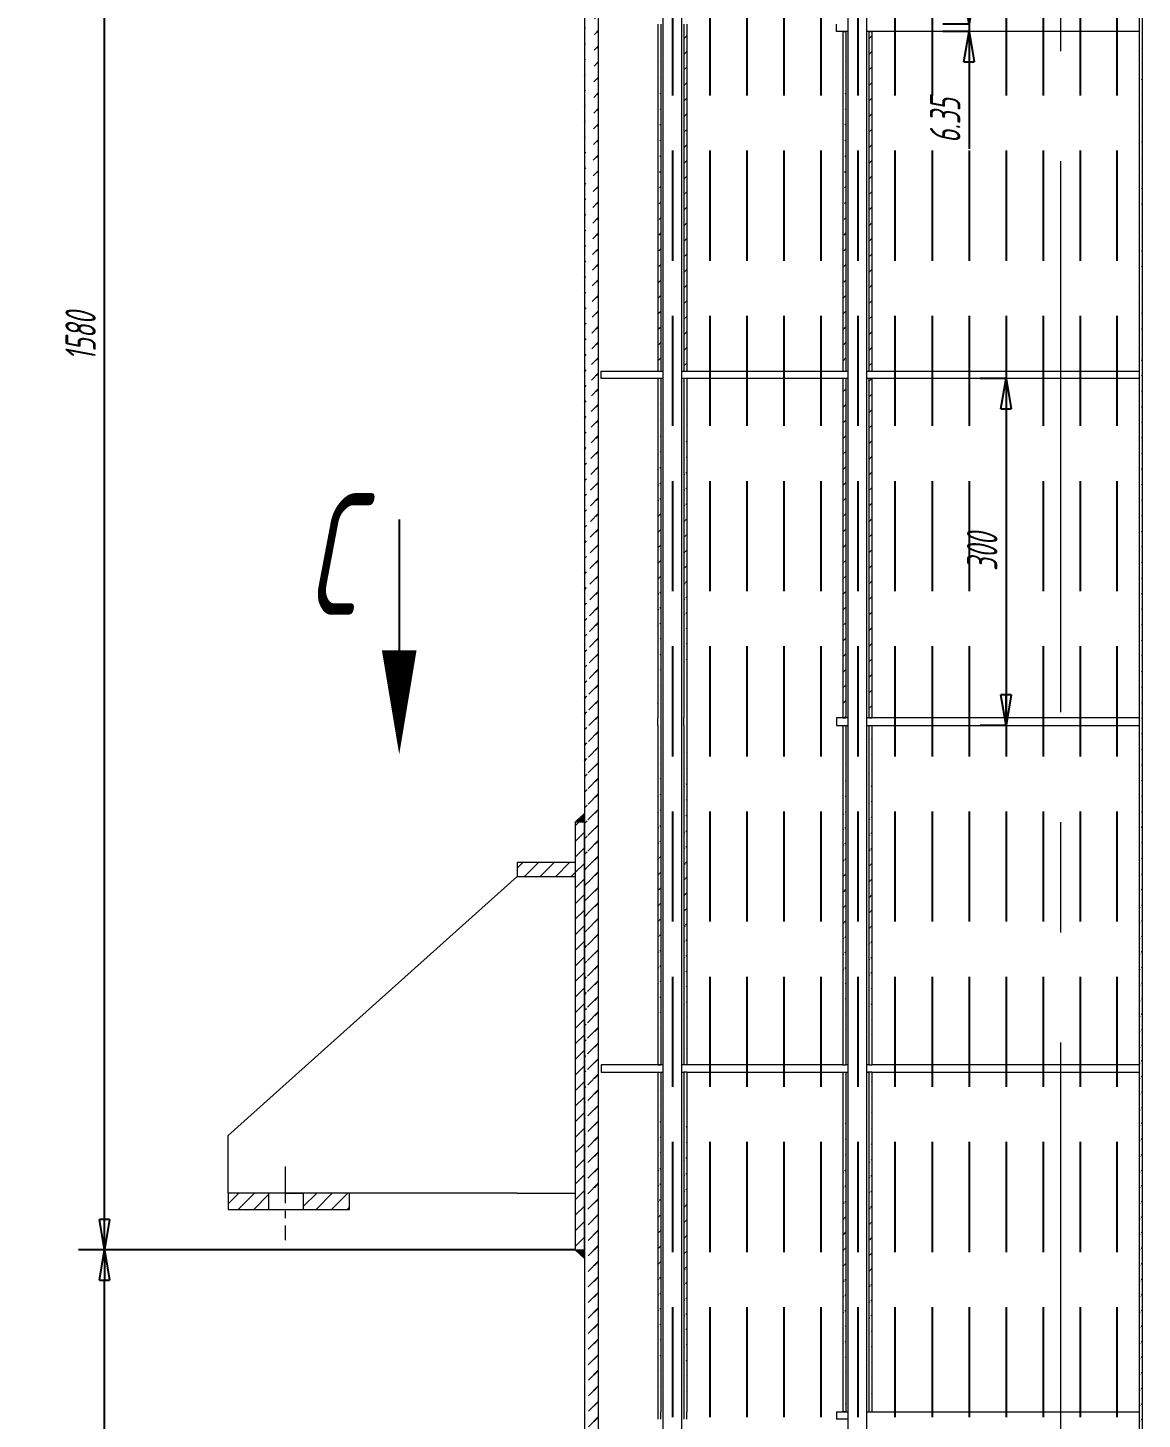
# Model space of a CAD drawing. Header units: millimetres. Extents: x 3797 to 16515, y 762 to 2553.
# Drawn here: x 3864.3 to 3928.6, y 2272.5 to 2352.7 of the extents above; entities that cross this region are included whole.
import ezdxf
from ezdxf.enums import TextEntityAlignment as Align

# ---------------------------------------------------------------- set-up
doc = ezdxf.new("R2010")
doc.units = ezdxf.units.MM
doc.linetypes.add('CENTER', pattern=[50.8, 31.75, -6.35, 6.35, -6.35])
doc.linetypes.add('HIDDEN', pattern=[9.525, 6.35, -3.175])
doc.layers.add('3（中心线）', color=1, linetype='CENTER', lineweight=20)
doc.layers.add('细实线', color=7, linetype='Continuous', lineweight=18)
for name, color, linetype in [('DIM标注-YH', 4, 'Continuous'), ('runner文本', 4, 'Continuous'), ('虚线', 6, 'HIDDEN')]:
    doc.layers.add(name, color=color, linetype=linetype)
doc.styles.add('runner-文字样式', font='gbeitc.shx', dxfattribs={"width": 0.707, "bigfont": 'gbcbig.shx'})
doc.dimstyles.new('runner标注', dxfattribs={"dimscale": 0.5, "dimtxt": 3.5, "dimasz": 3.5, "dimexe": 3, "dimexo": 0, "dimgap": 1, "dimtad": 1, "dimdec": 4, "dimlfac": 15, "dimzin": 9, "dimdsep": 46, "dimtxsty": 'runner-文字样式', "dimblk": 'CLOSED', "dimcen": 0, "dimclrd": 256, "dimclrt": 256, "dimadec": 4, "dimazin": 2, "dimtfac": 1, "dimtdec": 4, "dimtmove": 0, "dimatfit": 3, "dimldrblk": 'CLOSED', "dimfxl": 0, "dimarcsym": 0})
pattern_1 = [(45, (-56371.05022, -114438.824587), (-0.0150419290028, 0.0150419290028), []), (135, (-56371.05022, -114438.824587), (-0.0150419290028, -0.0150419290028), [])]
pattern_2 = [(45, (82.5553, -5533.755), (-0.449012806, 0.449012806), [])]
pattern_3 = [(45, (59.08866, -5533.755), (-0.449012806, 0.449012806), [])]
pattern_4 = [(45, (48.422, -5533.755), (-0.449012806, 0.449012806), [])]
pattern_5 = [(45, (-56371.0502, -114438.8246), (-0.449012806, 0.449012806), [])]

# ---------------------------------------------------------------- blocks, each defined once
blk = doc.blocks.new('_Closed')
at = {"color": 0, "linetype": 'ByBlock', "lineweight": -2}
for p, q in [((-1, 0.167), (0, 0)), ((-1, 0.167), (-1, -0.167)), ((0, 0), (-1, -0.167)), ((0, 0), (-1, 0))]:
    blk.add_line(p, q, dxfattribs=at)
blk = doc.blocks.new('*D6')
at = {"layer": 'Defpoints', "color": 0, "ltscale": 0.067, "transparency": 16777216}
for p in [(3861.446, 2448.152), (3923.882, 2448.152), (3896.348, 1970.353)]:
    blk.add_point(p, dxfattribs=at)
at = {"layer": 'DIM标注-YH', "color": 0, "lineweight": -2, "ltscale": 0.067, "transparency": 16777216}
for p, q in [((3923.882, 2448.152), (3859.946, 2448.152)), ((3896.348, 1970.353), (3859.946, 1970.353))]:
    blk.add_line(p, q, dxfattribs=at)
at = {"layer": 'DIM标注-YH', "lineweight": -2, "ltscale": 0.067, "transparency": 16777216}
blk.add_line((3861.446, 1972.103), (3861.446, 2446.402), dxfattribs=at)
at = {"layer": 'DIM标注-YH', "lineweight": -2, "ltscale": 0.067, "transparency": 16777216, "xscale": 1.75, "yscale": 1.75, "zscale": 1.75}
for p, rotation in [((3861.446, 2448.152), 90), ((3861.446, 1970.353), 270)]:
    blk.add_blockref('_Closed', p, dxfattribs=dict(at, rotation=rotation))
at = {"layer": 'DIM标注-YH', "ltscale": 0.067, "transparency": 16777216, "insert": (3860.071, 2211.658), "char_height": 1.75, "attachment_point": 5, "rotation": 90, "style": 'runner-文字样式'}
blk.add_mtext('7167', dxfattribs=at)
blk = doc.blocks.new('*D16')
at = {"layer": 'Defpoints', "color": 0, "ltscale": 0.067, "transparency": 16777216}
for p in [(3920.716, 2332.529), (3920.716, 2312.529), (3920.716, 2312.529)]:
    blk.add_point(p, dxfattribs=at)
at = {"layer": 'DIM标注-YH', "color": 0, "lineweight": -2, "ltscale": 0.067, "transparency": 16777216}
for p, q in [((3920.716, 2332.529), (3919.216, 2332.529)), ((3920.716, 2312.529), (3919.216, 2312.529))]:
    blk.add_line(p, q, dxfattribs=at)
at = {"layer": 'DIM标注-YH', "lineweight": -2, "ltscale": 0.067, "transparency": 16777216}
blk.add_line((3920.716, 2330.779), (3920.716, 2314.279), dxfattribs=at)
at = {"layer": 'DIM标注-YH', "lineweight": -2, "ltscale": 0.067, "transparency": 16777216, "xscale": 1.75, "yscale": 1.75, "zscale": 1.75}
for p, rotation in [((3920.716, 2332.529), 90), ((3920.716, 2312.529), 270)]:
    blk.add_blockref('_Closed', p, dxfattribs=dict(at, rotation=rotation))
at = {"layer": 'DIM标注-YH', "ltscale": 0.067, "transparency": 16777216, "insert": (3919.341, 2322.529), "char_height": 1.75, "attachment_point": 5, "rotation": 90, "style": 'runner-文字样式'}
blk.add_mtext('300', dxfattribs=at)
blk = doc.blocks.new('*D17')
at = {"layer": 'Defpoints', "color": 0, "ltscale": 0.067, "transparency": 16777216}
for p in [(3918.582, 2352.953), (3918.582, 2352.529), (3918.582, 2352.529)]:
    blk.add_point(p, dxfattribs=at)
at = {"layer": 'DIM标注-YH', "lineweight": -2, "ltscale": 0.067, "transparency": 16777216}
for p, q in [((3918.582, 2354.703), (3918.582, 2356.453)), ((3918.582, 2352.953), (3918.582, 2352.529)), ((3918.582, 2350.779), (3918.582, 2345.76))]:
    blk.add_line(p, q, dxfattribs=at)
at = {"layer": 'DIM标注-YH', "color": 0, "lineweight": -2, "ltscale": 0.067, "transparency": 16777216}
for p, q in [((3918.582, 2352.953), (3917.082, 2352.953)), ((3918.582, 2352.529), (3917.082, 2352.529))]:
    blk.add_line(p, q, dxfattribs=at)
at = {"layer": 'DIM标注-YH', "lineweight": -2, "ltscale": 0.067, "transparency": 16777216, "xscale": 1.75, "yscale": 1.75, "zscale": 1.75}
for p, rotation in [((3918.582, 2352.953), 270), ((3918.582, 2352.529), 90)]:
    blk.add_blockref('_Closed', p, dxfattribs=dict(at, rotation=rotation))
at = {"layer": 'DIM标注-YH', "ltscale": 0.067, "transparency": 16777216, "insert": (3917.207, 2347.394), "char_height": 1.75, "attachment_point": 5, "rotation": 90, "style": 'runner-文字样式'}
blk.add_mtext('6.35', dxfattribs=at)
blk = doc.blocks.new('*D18')
at = {"layer": 'Defpoints', "color": 0, "ltscale": 0.067, "transparency": 16777216}
for p in [(3868.755, 2387.619), (3880.964, 2387.619), (3895.881, 2282.286)]:
    blk.add_point(p, dxfattribs=at)
at = {"layer": 'DIM标注-YH', "color": 0, "lineweight": -2, "ltscale": 0.067, "transparency": 16777216}
for p, q in [((3880.964, 2387.619), (3867.255, 2387.619)), ((3895.881, 2282.286), (3867.255, 2282.286))]:
    blk.add_line(p, q, dxfattribs=at)
at = {"layer": 'DIM标注-YH', "lineweight": -2, "ltscale": 0.067, "transparency": 16777216}
blk.add_line((3868.755, 2284.036), (3868.755, 2385.869), dxfattribs=at)
at = {"layer": 'DIM标注-YH', "lineweight": -2, "ltscale": 0.067, "transparency": 16777216, "xscale": 1.75, "yscale": 1.75, "zscale": 1.75}
for p, rotation in [((3868.755, 2387.619), 90), ((3868.755, 2282.286), 270)]:
    blk.add_blockref('_Closed', p, dxfattribs=dict(at, rotation=rotation))
at = {"layer": 'DIM标注-YH', "ltscale": 0.067, "transparency": 16777216, "insert": (3867.38, 2334.953), "char_height": 1.75, "attachment_point": 5, "rotation": 90, "style": 'runner-文字样式'}
blk.add_mtext('1580', dxfattribs=at)
blk = doc.blocks.new('*D29')
at = {"layer": 'Defpoints', "color": 0, "ltscale": 0.067, "transparency": 16777216}
for p in [(3868.758, 2282.286), (3895.881, 2282.286), (3894.481, 2005.353)]:
    blk.add_point(p, dxfattribs=at)
at = {"layer": 'DIM标注-YH', "color": 0, "lineweight": -2, "ltscale": 0.067, "transparency": 16777216}
for p, q in [((3895.881, 2282.286), (3867.258, 2282.286)), ((3894.481, 2005.353), (3867.258, 2005.353))]:
    blk.add_line(p, q, dxfattribs=at)
at = {"layer": 'DIM标注-YH', "lineweight": -2, "ltscale": 0.067, "transparency": 16777216}
blk.add_line((3868.758, 2007.103), (3868.758, 2280.536), dxfattribs=at)
at = {"layer": 'DIM标注-YH', "lineweight": -2, "ltscale": 0.067, "transparency": 16777216, "xscale": 1.75, "yscale": 1.75, "zscale": 1.75}
for p, rotation in [((3868.758, 2282.286), 90), ((3868.758, 2005.353), 270)]:
    blk.add_blockref('_Closed', p, dxfattribs=dict(at, rotation=rotation))
at = {"layer": 'DIM标注-YH', "ltscale": 0.067, "transparency": 16777216, "insert": (3867.383, 2143.819), "char_height": 1.75, "attachment_point": 5, "rotation": 90, "style": 'runner-文字样式'}
blk.add_mtext('4154', dxfattribs=at)

msp = doc.modelspace()

# ---------------------------------------------------------------- hatches: boundary and pattern name
at = {"layer": '细实线'}
h = msp.add_hatch(dxfattribs=at)
h.set_pattern_fill('ANSI31', color=3, scale=0.2)
h.set_pattern_definition(pattern_2)
edge = h.paths.add_edge_path()
edge.add_line((3928.3945351, 2402.152565), (3928.3945351, 2005.352565))
edge.add_line((3928.5612018, 2402.152565), (3928.5612018, 2005.352565))
h = msp.add_hatch(dxfattribs=at)
h.set_pattern_fill('ANSI31', color=3, scale=0.2)
h.set_pattern_definition(pattern_2)
edge = h.paths.add_edge_path()
edge.add_line((3896.4144953, 2282.152565), (3896.4144953, 2028.4858983))
edge.add_line((3897.2144953, 2387.0092317), (3897.2144953, 2005.352565))
edge.add_line((3896.4144953, 2005.352565), (3896.4144953, 2028.4858983))
h = msp.add_hatch(dxfattribs=at)
h.set_pattern_fill('ANSI31', color=3, scale=0.2)
h.set_pattern_definition([(45, (-57719.78084, -114504.6682), (-0.449012806, 0.449012806), [])])
edge = h.paths.add_edge_path()
edge.add_line((3897.2173198, 2380.3168887), (3897.2173198, 2007.8858983))
edge.add_line((3896.4144953, 2380.316565), (3896.4144953, 2282.152565))
h = msp.add_hatch(dxfattribs=at)
h.set_pattern_fill('ANSI31', color=3, scale=0.2)
h.set_pattern_definition(pattern_4)
h.paths.add_polyline_path([(3900.6478286, 2352.5292317), (3900.6478286, 2332.952565)])
edge = h.paths.add_edge_path()
edge.add_line((3900.6478286, 2332.952565), (3900.8144953, 2332.952565))
edge.add_line((3900.8144953, 2352.5292317), (3900.8144953, 2332.952565))
h = msp.add_hatch(dxfattribs=at)
h.set_pattern_fill('ANSI31', color=3, scale=0.2)
h.set_pattern_definition(pattern_4)
edge = h.paths.add_edge_path()
edge.add_line((3902.1478286, 2352.5292317), (3902.1478286, 2332.952565))
edge.add_line((3902.1478286, 2332.952565), (3902.3144953, 2332.952565))
edge.add_line((3902.3144953, 2352.5292317), (3902.3144953, 2332.952565))
h = msp.add_hatch(dxfattribs=at)
h.set_pattern_fill('ANSI31', color=3, scale=0.2)
h.set_pattern_definition(pattern_3)
h.paths.add_polyline_path([(3911.3144953, 2352.5292317), (3911.3144953, 2332.952565)])
edge = h.paths.add_edge_path()
edge.add_line((3911.3144953, 2332.952565), (3911.481162, 2332.952565))
edge.add_line((3911.481162, 2352.5292317), (3911.481162, 2332.952565))
h = msp.add_hatch(dxfattribs=at)
h.set_pattern_fill('ANSI31', color=3, scale=0.2)
h.set_pattern_definition(pattern_3)
edge = h.paths.add_edge_path()
edge.add_line((3912.8144953, 2352.5292317), (3912.8144953, 2332.952565))
edge.add_line((3912.8144953, 2332.952565), (3912.981162, 2332.952565))
edge.add_line((3912.981162, 2352.5292317), (3912.981162, 2332.952565))
h = msp.add_hatch(dxfattribs=at)
h.set_pattern_fill('ANSI31', color=3, scale=0.2)
h.set_pattern_definition(pattern_2)
edge = h.paths.add_edge_path()
edge.add_line((3900.6478286, 2332.5292317), (3900.6478286, 2312.952565))
edge.add_line((3900.8144953, 2332.5292317), (3900.8144953, 2312.952565))
h = msp.add_hatch(dxfattribs=at)
h.set_pattern_fill('ANSI31', color=3, scale=0.2)
h.set_pattern_definition(pattern_2)
edge = h.paths.add_edge_path()
edge.add_line((3902.1478286, 2332.5292317), (3902.1478286, 2312.952565))
edge.add_line((3902.3144953, 2332.5292317), (3902.3144953, 2312.952565))
h = msp.add_hatch(dxfattribs=at)
h.set_pattern_fill('ANSI31', color=3, scale=0.2)
h.set_pattern_definition(pattern_3)
edge = h.paths.add_edge_path()
edge.add_line((3911.481162, 2332.5292317), (3911.481162, 2312.952565))
edge.add_line((3911.3144953, 2312.952565), (3911.481162, 2312.952565))
edge.add_line((3911.3144953, 2332.5292317), (3911.3144953, 2312.952565))
h = msp.add_hatch(dxfattribs=at)
h.set_pattern_fill('ANSI31', color=3, scale=0.2)
h.set_pattern_definition(pattern_3)
edge = h.paths.add_edge_path()
edge.add_line((3912.8144953, 2332.5292317), (3912.8144953, 2312.952565))
edge.add_line((3912.8144953, 2312.952565), (3912.981162, 2312.952565))
edge.add_line((3912.981162, 2332.5292317), (3912.981162, 2312.952565))
h = msp.add_hatch(dxfattribs=at)
h.set_pattern_fill('ANSI31', color=3, scale=0.2)
h.set_pattern_definition(pattern_2)
edge = h.paths.add_edge_path()
edge.add_line((3900.6478286, 2312.5292317), (3900.6478286, 2292.952565))
edge.add_line((3900.8144953, 2312.5292317), (3900.8144953, 2292.952565))
h = msp.add_hatch(dxfattribs=at)
h.set_pattern_fill('ANSI31', color=3, scale=0.2)
h.set_pattern_definition(pattern_2)
edge = h.paths.add_edge_path()
edge.add_line((3902.1478286, 2312.5292317), (3902.1478286, 2292.952565))
edge.add_line((3902.3144953, 2312.5292317), (3902.3144953, 2292.952565))
h = msp.add_hatch(dxfattribs=at)
h.set_pattern_fill('ANSI31', color=3, scale=0.2)
h.set_pattern_definition(pattern_2)
edge = h.paths.add_edge_path()
edge.add_line((3911.3144953, 2312.5292317), (3911.3144953, 2292.952565))
edge.add_line((3911.481162, 2312.5292317), (3911.481162, 2292.952565))
h = msp.add_hatch(dxfattribs=at)
h.set_pattern_fill('ANSI31', color=3, scale=0.2)
h.set_pattern_definition(pattern_2)
edge = h.paths.add_edge_path()
edge.add_line((3912.8144953, 2312.5292317), (3912.8144953, 2292.952565))
edge.add_line((3912.981162, 2312.5292317), (3912.981162, 2292.952565))
at = {"layer": '细实线', "ltscale": 0.067}
h = msp.add_hatch(dxfattribs=at)
h.set_pattern_fill('ANSI37', color=6, scale=0.0067)
h.set_pattern_definition(pattern_1)
h.paths.add_polyline_path([(3896.4144953, 2307.452565), (3895.881162, 2306.952565), (3896.4144953, 2306.952565)])
h = msp.add_hatch(dxfattribs=at)
h.set_pattern_fill('ANSI31', color=3, scale=0.2)
h.set_pattern_definition(pattern_5)
h.paths.add_polyline_path([(3896.4144953, 2306.952565), (3895.881162, 2306.952565), (3895.881162, 2304.6192317), (3895.881162, 2282.2858983), (3896.4144953, 2282.2858983)])
h = msp.add_hatch(dxfattribs=at)
h.set_pattern_fill('ANSI31', color=3, scale=0.2)
h.set_pattern_definition(pattern_5)
h.paths.add_polyline_path([(3895.881162, 2304.6192317), (3892.5478286, 2304.6192317), (3892.5478286, 2303.8192317), (3895.881162, 2303.8192317)])
at = {"layer": '细实线'}
h = msp.add_hatch(dxfattribs=at)
h.set_pattern_fill('ANSI31', color=3, scale=0.2)
h.set_pattern_definition(pattern_2)
edge = h.paths.add_edge_path()
edge.add_line((3900.8144953, 2292.5292317), (3900.8144953, 2272.952565))
edge.add_line((3900.6478286, 2292.5292317), (3900.6478286, 2272.952565))
h = msp.add_hatch(dxfattribs=at)
h.set_pattern_fill('ANSI31', color=3, scale=0.2)
h.set_pattern_definition(pattern_2)
edge = h.paths.add_edge_path()
edge.add_line((3902.1478286, 2292.5292317), (3902.1478286, 2272.952565))
edge.add_line((3902.3144953, 2292.5292317), (3902.3144953, 2272.952565))
h = msp.add_hatch(dxfattribs=at)
h.set_pattern_fill('ANSI31', color=3, scale=0.2)
h.set_pattern_definition(pattern_2)
edge = h.paths.add_edge_path()
edge.add_line((3911.3144953, 2292.5292317), (3911.3144953, 2272.952565))
edge.add_line((3911.481162, 2292.5292317), (3911.481162, 2272.952565))
h = msp.add_hatch(dxfattribs=at)
h.set_pattern_fill('ANSI31', color=3, scale=0.2)
h.set_pattern_definition(pattern_2)
edge = h.paths.add_edge_path()
edge.add_line((3912.8144953, 2292.5292317), (3912.8144953, 2272.952565))
edge.add_line((3912.981162, 2292.5292317), (3912.981162, 2272.952565))
at = {"layer": '细实线', "ltscale": 0.067}
h = msp.add_hatch(dxfattribs=at)
h.set_pattern_fill('ANSI31', color=3, scale=0.2)
h.set_pattern_definition(pattern_5)
h.paths.add_polyline_path([(3878.2144953, 2285.552565), (3875.881162, 2285.552565), (3875.881162, 2284.6192317), (3878.2144953, 2284.6192317)])
h.paths.add_polyline_path([(3882.881162, 2284.6192317), (3882.881162, 2285.552565), (3880.2144953, 2285.552565), (3880.2144953, 2284.6192317)])
h = msp.add_hatch(dxfattribs=at)
h.set_pattern_fill('ANSI37', color=6, scale=0.0067)
h.set_pattern_definition(pattern_1)
h.paths.add_polyline_path([(3896.4144953, 2282.152565), (3896.4144953, 2282.2858983), (3895.881162, 2282.2858983), (3896.4144953, 2281.7858983)])

# ---------------------------------------------------------------- linework, layer by layer
at = {"layer": '3（中心线）'}
msp.add_line((3923.881162, 1906.8953895), (3923.881162, 2468.7974269), dxfattribs=at)
at = {"layer": '3（中心线）', "ltscale": 0.067}
msp.add_line((3879.1766832, 2287.100039), (3879.1766832, 2282.856828), dxfattribs=at)
at = {"layer": 'DIM标注-YH'}
msp.add_line((3885.742889, 2324.3943865), (3885.742889, 2316.860028), dxfattribs=at)
msp.add_lwpolyline([(3885.742889, 2310.860028, 0, 2, 0), (3885.742889, 2316.860028, 2, 2, 0)], format="xyseb", dxfattribs=at)
at = {"layer": '细实线'}
for p, q in [((3928.3945351, 2402.152565), (3928.3945351, 2005.352565)), ((3928.5612018, 2402.152565), (3928.5612018, 2005.352565)), ((3900.9478286, 2052.952565), (3900.9478286, 2399.6192317)), ((3900.9478286, 2052.952565), (3900.9478286, 2399.6192317)), ((3900.9478286, 2052.952565), (3900.9478286, 2399.6192317)), ((3900.9478286, 2052.952565), (3900.9478286, 2399.6192317)), ((3900.9478286, 2052.952565), (3900.9478286, 2399.6192317)), ((3900.9478286, 2052.952565), (3900.9478286, 2399.6192317)), ((3902.0144953, 2399.6192317), (3902.0144953, 2052.952565)), ((3902.0144953, 2399.6192317), (3902.0144953, 2052.952565)), ((3902.0144953, 2399.6192317), (3902.0144953, 2052.952565)), ((3902.0144953, 2399.6192317), (3902.0144953, 2052.952565)), ((3902.0144953, 2399.6192317), (3902.0144953, 2052.952565)), ((3902.0144953, 2399.6192317), (3902.0144953, 2052.952565)), ((3911.6144953, 2032.952565), (3911.6144953, 2399.6192317)), ((3911.6144953, 2032.952565), (3911.6144953, 2399.6192317)), ((3911.6144953, 2032.952565), (3911.6144953, 2399.6192317)), ((3911.6144953, 2032.952565), (3911.6144953, 2399.6192317)), ((3911.6144953, 2032.952565), (3911.6144953, 2399.6192317)), ((3911.6144953, 2032.952565), (3911.6144953, 2399.6192317)), ((3912.681162, 2399.6192317), (3912.681162, 2032.952565)), ((3912.681162, 2399.6192317), (3912.681162, 2032.952565)), ((3912.681162, 2399.6192317), (3912.681162, 2032.952565)), ((3912.681162, 2399.6192317), (3912.681162, 2032.952565)), ((3912.681162, 2399.6192317), (3912.681162, 2032.952565)), ((3912.681162, 2399.6192317), (3912.681162, 2032.952565)), ((3897.2173198, 2380.3168887), (3897.2173198, 2007.8858983)), ((3900.6478286, 2352.952565), (3900.6478286, 2352.5292317)), ((3900.8144953, 2352.952565), (3900.8144953, 2352.5292317)), ((3902.1478286, 2352.952565), (3902.1478286, 2352.5292317)), ((3902.3144953, 2352.952565), (3902.3144953, 2352.5292317)), ((3910.9478286, 2352.5292317), (3910.9478286, 2352.952565)), ((3900.6478286, 2352.5292317), (3900.6478286, 2332.952565)), ((3900.8144953, 2352.5292317), (3900.8144953, 2332.952565)), ((3902.1478286, 2352.5292317), (3902.1478286, 2332.952565)), ((3902.3144953, 2352.5292317), (3902.3144953, 2332.952565)), ((3911.6144953, 2352.5292317), (3910.9478286, 2352.5292317)), ((3911.3144953, 2352.5292317), (3911.3144953, 2332.952565)), ((3911.3144953, 2352.5292317), (3911.481162, 2352.5292317)), ((3911.481162, 2352.5292317), (3911.481162, 2332.952565)), ((3923.881162, 2352.5292317), (3912.681162, 2352.5292317)), ((3912.8144953, 2352.5292317), (3912.8144953, 2332.952565)), ((3912.8144953, 2352.5292317), (3912.981162, 2352.5292317)), ((3912.981162, 2352.5292317), (3912.981162, 2332.952565)), ((3928.3945351, 2352.5292317), (3923.881162, 2352.5292317)), ((3897.373162, 2332.5292317), (3897.373162, 2332.952565)), ((3897.373162, 2332.952565), (3900.9478286, 2332.952565)), ((3900.6478286, 2332.952565), (3900.8144953, 2332.952565)), ((3902.0144953, 2332.952565), (3911.6144953, 2332.952565)), ((3902.1478286, 2332.952565), (3902.3144953, 2332.952565)), ((3911.3144953, 2332.952565), (3911.481162, 2332.952565)), ((3912.681162, 2332.952565), (3923.881162, 2332.952565)), ((3912.8144953, 2332.952565), (3912.981162, 2332.952565)), ((3923.881162, 2332.952565), (3928.3945351, 2332.952565)), ((3900.9478286, 2332.5292317), (3897.373162, 2332.5292317)), ((3900.6478286, 2332.5292317), (3900.6478286, 2312.952565)), ((3900.8144953, 2332.5292317), (3900.6478286, 2332.5292317)), ((3900.8144953, 2332.5292317), (3900.8144953, 2312.952565)), ((3911.6144953, 2332.5292317), (3902.0144953, 2332.5292317)), ((3902.1478286, 2332.5292317), (3902.1478286, 2312.952565)), ((3902.3144953, 2332.5292317), (3902.1478286, 2332.5292317)), ((3902.3144953, 2332.5292317), (3902.3144953, 2312.952565)), ((3911.3144953, 2332.5292317), (3911.3144953, 2312.952565)), ((3911.481162, 2332.5292317), (3911.3144953, 2332.5292317)), ((3911.481162, 2332.5292317), (3911.481162, 2312.952565)), ((3923.881162, 2332.5292317), (3912.681162, 2332.5292317)), ((3912.8144953, 2332.5292317), (3912.8144953, 2312.952565)), ((3912.981162, 2332.5292317), (3912.8144953, 2332.5292317)), ((3912.981162, 2332.5292317), (3912.981162, 2312.952565)), ((3928.3945351, 2332.5292317), (3923.881162, 2332.5292317)), ((3900.6478286, 2312.5292317), (3900.6478286, 2312.952565)), ((3900.6478286, 2312.5292317), (3900.6478286, 2292.952565)), ((3900.8144953, 2312.952565), (3900.8144953, 2312.5292317)), ((3900.8144953, 2312.5292317), (3900.8144953, 2292.952565)), ((3902.1478286, 2312.5292317), (3902.1478286, 2312.952565)), ((3902.1478286, 2312.5292317), (3902.1478286, 2292.952565)), ((3902.3144953, 2312.952565), (3902.3144953, 2312.5292317)), ((3902.3144953, 2312.5292317), (3902.3144953, 2292.952565)), ((3911.6144953, 2312.952565), (3910.9478286, 2312.952565)), ((3910.9478286, 2312.952565), (3910.9478286, 2312.5292317)), ((3910.9478286, 2312.5292317), (3911.6144953, 2312.5292317)), ((3911.3144953, 2312.952565), (3911.481162, 2312.952565)), ((3911.3144953, 2312.5292317), (3911.3144953, 2292.952565)), ((3911.481162, 2312.5292317), (3911.481162, 2292.952565)), ((3923.881162, 2312.952565), (3912.681162, 2312.952565)), ((3912.681162, 2312.5292317), (3923.881162, 2312.5292317)), ((3912.8144953, 2312.952565), (3912.981162, 2312.952565)), ((3912.8144953, 2312.5292317), (3912.8144953, 2292.952565)), ((3912.981162, 2312.5292317), (3912.981162, 2292.952565)), ((3928.3945351, 2312.952565), (3923.881162, 2312.952565)), ((3923.881162, 2312.5292317), (3928.3945351, 2312.5292317)), ((3900.9478286, 2292.952565), (3897.373162, 2292.952565)), ((3897.373162, 2292.952565), (3897.373162, 2292.5292317)), ((3897.373162, 2292.5292317), (3900.9478286, 2292.5292317)), ((3900.6478286, 2292.952565), (3900.8144953, 2292.952565)), ((3900.6478286, 2292.5292317), (3900.6478286, 2272.952565)), ((3900.8144953, 2292.5292317), (3900.8144953, 2272.952565)), ((3902.1478286, 2292.952565), (3902.0144953, 2292.952565)), ((3902.0144953, 2292.5292317), (3902.1478286, 2292.5292317)), ((3902.3144953, 2292.952565), (3902.1478286, 2292.952565)), ((3902.1478286, 2292.5292317), (3902.1478286, 2272.952565)), ((3902.3144953, 2292.5292317), (3902.1478286, 2292.5292317)), ((3911.3144953, 2292.952565), (3902.3144953, 2292.952565)), ((3902.3144953, 2292.5292317), (3911.3144953, 2292.5292317)), ((3902.3144953, 2292.5292317), (3902.3144953, 2272.952565)), ((3911.3144953, 2292.952565), (3911.481162, 2292.952565)), ((3911.3144953, 2292.5292317), (3911.3144953, 2272.952565)), ((3911.3144953, 2292.5292317), (3911.481162, 2292.5292317)), ((3911.6144953, 2292.952565), (3911.481162, 2292.952565)), ((3911.481162, 2292.5292317), (3911.6144953, 2292.5292317)), ((3911.481162, 2292.5292317), (3911.481162, 2272.952565)), ((3912.8144953, 2292.952565), (3912.681162, 2292.952565)), ((3912.681162, 2292.5292317), (3912.8144953, 2292.5292317)), ((3912.981162, 2292.5292317), (3912.7478286, 2292.5292317)), ((3912.8144953, 2292.952565), (3912.981162, 2292.952565)), ((3912.8144953, 2292.5292317), (3912.8144953, 2272.952565)), ((3923.881162, 2292.952565), (3912.981162, 2292.952565)), ((3912.981162, 2292.5292317), (3923.881162, 2292.5292317)), ((3912.981162, 2292.5292317), (3912.981162, 2272.952565)), ((3928.3945351, 2292.952565), (3923.881162, 2292.952565)), ((3923.881162, 2292.5292317), (3928.3945351, 2292.5292317)), ((3900.6478286, 2272.952565), (3900.6478286, 2272.5292317)), ((3900.8144953, 2272.5292317), (3900.8144953, 2272.952565)), ((3902.1478286, 2272.952565), (3902.1478286, 2272.5292317)), ((3902.3144953, 2272.5292317), (3902.3144953, 2272.952565)), ((3910.9478286, 2272.952565), (3911.6144953, 2272.952565)), ((3910.9478286, 2272.952565), (3910.9478286, 2272.5292317)), ((3911.6144953, 2272.5292317), (3910.9478286, 2272.5292317)), ((3911.481162, 2272.952565), (3911.3144953, 2272.952565)), ((3912.681162, 2272.952565), (3923.881162, 2272.952565)), ((3912.681162, 2272.952565), (3922.281162, 2272.952565)), ((3912.8144953, 2272.952565), (3912.981162, 2272.952565)), ((3923.881162, 2272.952565), (3928.3945351, 2272.952565))]:
    msp.add_line(p, q, dxfattribs=at)
at = {"layer": '细实线', "linetype": 'ByBlock'}
for p, q in [((3896.4144953, 2380.316565), (3896.4144953, 2282.152565)), ((3896.4144953, 2282.152565), (3896.4144953, 2028.4858983))]:
    msp.add_line(p, q, dxfattribs=at)
at = {"layer": '细实线', "ltscale": 0.067}
for p, q in [((3896.4144953, 2307.452565), (3895.881162, 2306.952565)), ((3896.4144953, 2306.952565), (3895.881162, 2306.952565)), ((3895.881162, 2306.952565), (3895.881162, 2282.2858983)), ((3895.881162, 2306.952565), (3895.881162, 2304.6192317)), ((3896.4144953, 2306.952565), (3896.4144953, 2307.452565)), ((3896.4144953, 2282.2858983), (3896.4144953, 2306.952565)), ((3895.881162, 2304.6192317), (3892.5478286, 2304.6192317)), ((3892.5478286, 2304.6192317), (3892.5478286, 2303.8192317)), ((3892.5478286, 2303.8192317), (3875.881162, 2288.8858983)), ((3892.5478286, 2303.8192317), (3895.881162, 2303.8192317)), ((3875.881162, 2285.552565), (3875.881162, 2288.8858983)), ((3892.5478286, 2285.552565), (3875.881162, 2285.552565)), ((3875.881162, 2285.552565), (3875.881162, 2284.6192317)), ((3878.2144953, 2285.552565), (3878.2144953, 2284.6192317)), ((3879.2144953, 2285.552565), (3880.2144953, 2285.552565)), ((3880.2144953, 2285.552565), (3880.2144953, 2284.6192317)), ((3882.881162, 2284.6192317), (3882.881162, 2285.552565)), ((3892.5478286, 2285.552565), (3895.881162, 2285.552565)), ((3875.881162, 2284.6192317), (3882.881162, 2284.6192317)), ((3895.881162, 2282.2858983), (3896.4144953, 2282.2858983)), ((3896.4144953, 2281.7858983), (3895.881162, 2282.2858983))]:
    msp.add_line(p, q, dxfattribs=at)
at = {"layer": '细实线'}
for points in [[(3900.6478286, 2352.5292317), (3900.6478286, 2332.952565)], [(3900.8144953, 2352.5292317), (3900.8144953, 2332.952565)], [(3911.3144953, 2352.5292317), (3911.3144953, 2332.952565)], [(3911.481162, 2352.5292317), (3911.481162, 2332.952565)], [(3900.6478286, 2332.5292317), (3900.6478286, 2312.952565)], [(3900.8144953, 2332.5292317), (3900.8144953, 2312.952565)], [(3911.3144953, 2332.5292317), (3911.3144953, 2312.952565)], [(3911.481162, 2332.5292317), (3911.481162, 2312.952565)], [(3900.6478286, 2312.5292317), (3900.6478286, 2292.952565)], [(3900.8144953, 2312.5292317), (3900.8144953, 2292.952565)], [(3911.3144953, 2312.5292317), (3911.3144953, 2292.952565)], [(3911.481162, 2312.5292317), (3911.481162, 2292.952565)], [(3900.6478286, 2292.5292317), (3900.6478286, 2272.952565)], [(3900.8144953, 2292.5292317), (3900.8144953, 2272.952565)], [(3911.3144953, 2292.5292317), (3911.3144953, 2272.952565)], [(3911.481162, 2292.5292317), (3911.481162, 2272.952565)]]:
    msp.add_lwpolyline(points, dxfattribs=at)
at = {"layer": '虚线'}
for p, q in [((3901.4861289, 2402.811179), (3901.4861289, 2004.3072202)), ((3903.6490677, 2402.811179), (3903.6490677, 2004.3072202)), ((3905.7824011, 2402.811179), (3905.7824011, 2004.3072202)), ((3907.9157344, 2402.811179), (3907.9157344, 2004.3072202)), ((3910.0490677, 2402.811179), (3910.0490677, 2004.3072202)), ((3912.1824011, 2402.811179), (3912.1824011, 2004.3072202)), ((3912.1824011, 2402.811179), (3912.1824011, 2004.3072202)), ((3914.3157344, 2402.811179), (3914.3157344, 2004.3072202)), ((3914.3157344, 2402.811179), (3914.3157344, 2004.3072202)), ((3914.3157344, 2402.811179), (3914.3157344, 2004.3072202)), ((3914.3157344, 2402.811179), (3914.3157344, 2004.3072202)), ((3916.4490677, 2402.811179), (3916.4490677, 2004.3072202)), ((3916.4490677, 2402.811179), (3916.4490677, 2004.3072202)), ((3916.4490677, 2402.811179), (3916.4490677, 2004.3072202)), ((3918.5824011, 2402.811179), (3918.5824011, 2004.3072202)), ((3920.7157344, 2402.811179), (3920.7157344, 2004.3072202)), ((3922.8490677, 2402.811179), (3922.8490677, 2004.3072202)), ((3924.9824011, 2402.811179), (3924.9824011, 2004.3072202)), ((3927.0946394, 2402.811179), (3927.0946394, 2004.3072202))]:
    msp.add_line(p, q, dxfattribs=at)

# ---------------------------------------------------------------- texts
at = {"layer": 'runner文本', "style": 'runner-文字样式', "width": 0.707}
msp.add_text('C', height=7, dxfattribs=at).set_placement((3881.8438855, 2322.3940704), align=Align.MIDDLE_CENTER)

# ---------------------------------------------------------------- dimensions: what is measured, and where the dimension line sits
at = {"layer": 'DIM标注-YH', "ltscale": 0.067}
dim = msp.add_linear_dim(base=(3861.4461896, 2448.1523211), p1=(3896.3478286, 1970.352565), p2=(3923.8821126, 2448.1523211), angle=90, dimstyle='runner标注', override={"dimdec": 0}, dxfattribs=at)
dim.commit()
dim.dimension.update_dxf_attribs({"geometry": '*D6', "text_midpoint": (3861.4461896, 2211.6580674), "dimtype": 160})
for base, p1, p2, picture, middle in [((3868.754513, 2387.6192317), (3895.881162, 2282.2858983), (3880.9635521, 2387.6192317), '*D18', (3867.379513, 2334.952565)), ((3918.5824011, 2352.5292317), (3918.5824011, 2352.952565), (3918.5824011, 2352.5292317), '*D17', (3917.2074011, 2347.3944343)), ((3920.7157344, 2312.5292317), (3920.7157344, 2332.5292317), (3920.7157344, 2312.5292317), '*D16', (3919.3407344, 2322.5292317)), ((3868.7576204, 2282.2858983), (3894.481162, 2005.352565), (3895.881162, 2282.2858983), '*D29', (3867.3826204, 2143.8192317))]:
    dim = msp.add_linear_dim(base=base, p1=p1, p2=p2, angle=90, dimstyle='runner标注', dxfattribs=at)
    dim.commit()
    dim.dimension.update_dxf_attribs({"geometry": picture, "text_midpoint": middle})

doc.saveas('drawing.dxf')
